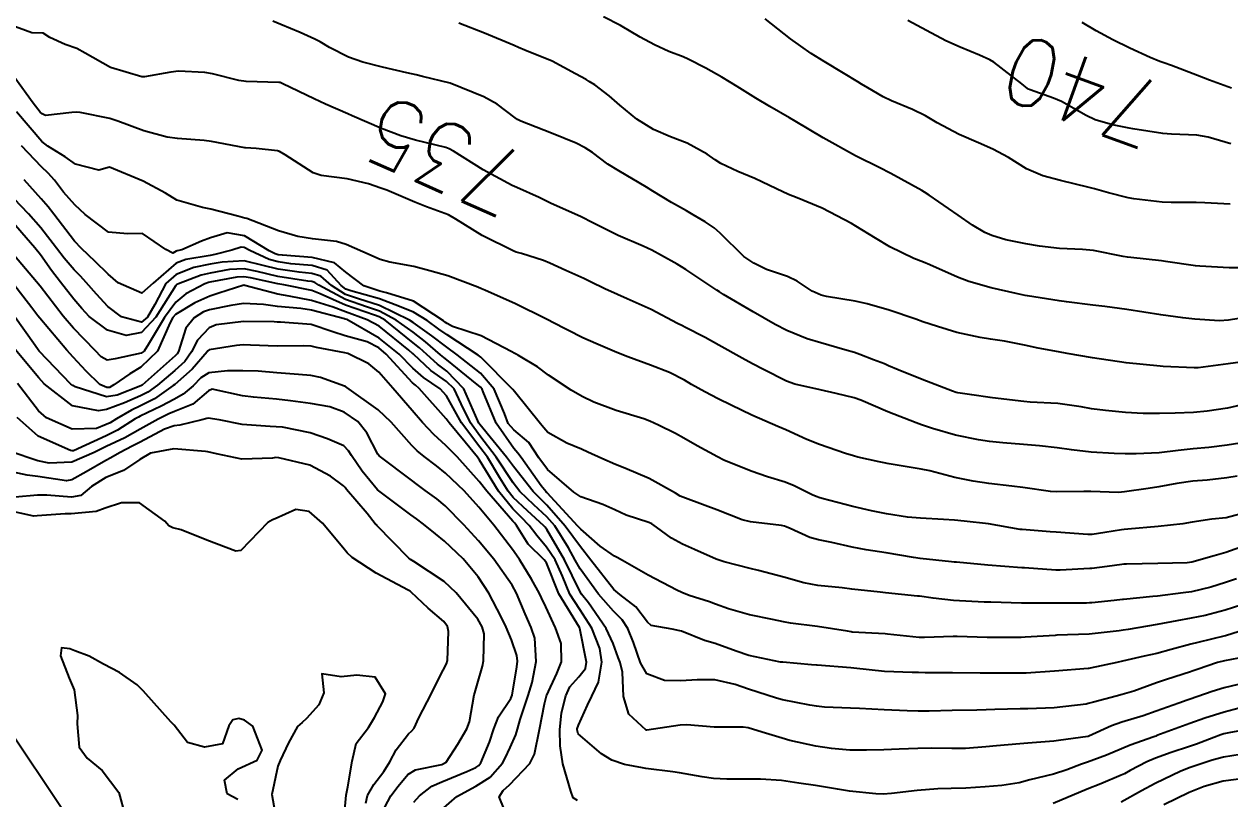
# Model space of a CAD drawing. Header units: metres. Extents: x 298520 to 308411, y 7433745 to 7450750.
# Drawn here: x 300044.3 to 300115.2, y 7449316.7 to 7449362.3 of the extents above; entities that cross this region are included whole.
import ezdxf
from ezdxf.enums import TextEntityAlignment as Align

# ---------------------------------------------------------------- set-up
doc = ezdxf.new("R2010")
doc.units = ezdxf.units.M
doc.header["$LTSCALE"] = 10
for name, color, linetype in [('Cotas', 45, 'Continuous'), ('Curvas de Nivel 1m', 11, 'Continuous'), ('Curvas de Nivel 5m', 15, 'Continuous'), ('Linha Férrea', 251, 'TRACKS')]:
    doc.layers.add(name, color=color, linetype=linetype)
doc.styles.add('Style-STANDARD', font='STANDARD.shx')
doc.linetypes.add('TRACKS', pattern='A,0.15,[130,ltypeshp.shx,S=0.25,R=0,X=0,Y=0],0.15', length=0.3)

msp = doc.modelspace()

# ---------------------------------------------------------------- linework, layer by layer
at = {"layer": 'Curvas de Nivel 1m', "flags": 128}
for points, elevation in [([(300116.892, 7449347.937), (300115.21, 7449347.941), (300113.474, 7449348.034), (300113.211, 7449348.061), (300111.462, 7449348.318), (300111.213, 7449348.35), (300109.414, 7449348.546), (300109.215, 7449348.567), (300108.955, 7449348.613), (300107.219, 7449348.953), (300106.572, 7449349.024), (300105.22, 7449349.084), (300104.033, 7449349.219), (300103.222, 7449349.346), (300102.061, 7449349.596), (300101.227, 7449349.842), (300100.81, 7449350.028), (300100.094, 7449350.457), (300099.241, 7449351.042), (300097.531, 7449352.215), (300097.261, 7449352.393), (300097.098, 7449352.492), (300095.273, 7449353.488), (300094.605, 7449353.849), (300093.283, 7449354.505), (300093.209, 7449354.541), (300091.298, 7449355.594), (300089.649, 7449356.577), (300089.315, 7449356.782), (300088.167, 7449357.443), (300087.326, 7449357.939), (300086.229, 7449358.621), (300085.338, 7449359.163), (300084.397, 7449359.697), (300083.349, 7449360.234), (300083.048, 7449360.361), (300082.208, 7449360.671), (300081.359, 7449361.063), (300080.528, 7449361.526), (300079.375, 7449362.201), (300078.363, 7449362.715)], 738), ([(300115.254, 7449351.689), (300113.776, 7449351.774), (300113.255, 7449351.789), (300111.782, 7449351.787), (300111.255, 7449351.812), (300109.593, 7449352.01), (300109.259, 7449352.068), (300108.097, 7449352.362), (300107.265, 7449352.596), (300106.961, 7449352.678), (300105.27, 7449353.084), (300104.228, 7449353.361), (300103.276, 7449353.777), (300102.201, 7449354.431), (300101.29, 7449354.929), (300100.447, 7449355.302), (300099.303, 7449355.784), (300098.003, 7449356.483), (300097.317, 7449356.886), (300096.56, 7449357.258), (300095.326, 7449357.782), (300094.826, 7449358.015), (300093.923, 7449358.531), (300093.553, 7449358.755), (300093.336, 7449358.887), (300092.487, 7449359.403), (300091.348, 7449360.086), (300090.584, 7449360.568), (300089.366, 7449361.43), (300087.881, 7449362.603)], 739), ([(300117.146, 7449342.57), (300115.143, 7449342.28), (300113.38, 7449342.056), (300113.139, 7449342.046), (300111.32, 7449342.138), (300111.14, 7449342.155), (300109.143, 7449342.35), (300107.146, 7449342.642), (300105.657, 7449342.901), (300105.149, 7449342.994), (300103.959, 7449343.216), (300103.153, 7449343.385), (300101.967, 7449343.619), (300101.156, 7449343.738), (300100.546, 7449343.838), (300099.16, 7449344.143), (300098.023, 7449344.481), (300097.167, 7449344.768), (300096.752, 7449344.911), (300095.177, 7449345.442), (300093.895, 7449345.816), (300093.184, 7449345.977), (300091.496, 7449346.249), (300091.189, 7449346.327), (300090.647, 7449346.568), (300089.766, 7449347.149), (300089.201, 7449347.437), (300087.971, 7449347.836), (300087.209, 7449348.208), (300086.619, 7449348.616), (300085.226, 7449349.976), (300084.884, 7449350.29), (300084.359, 7449350.643), (300083.653, 7449351.06), (300083.249, 7449351.292), (300082.369, 7449351.784), (300081.261, 7449352.45), (300080.892, 7449352.684), (300079.272, 7449353.654), (300078.616, 7449354.05), (300077.709, 7449354.724), (300077.287, 7449355.015), (300076.748, 7449355.279), (300075.3, 7449355.861), (300073.507, 7449356.571), (300073.311, 7449356.667), (300073.162, 7449356.772), (300072.109, 7449357.577), (300071.325, 7449358.009), (300069.333, 7449358.82), (300067.707, 7449359.215), (300067.337, 7449359.298), (300066.779, 7449359.418), (300065.346, 7449359.755), (300064.186, 7449360.047), (300063.355, 7449360.343), (300062.24, 7449360.907), (300061.691, 7449361.24), (300061.368, 7449361.411), (300060.499, 7449361.802), (300059.376, 7449362.268), (300058.901, 7449362.47)], 736), ([(300116.375, 7449345.062), (300115.172, 7449344.854), (300114.632, 7449344.824), (300113.172, 7449344.928), (300112.482, 7449344.998), (300111.176, 7449345.177), (300110.178, 7449345.335), (300109.18, 7449345.478), (300107.883, 7449345.662), (300107.184, 7449345.748), (300105.63, 7449345.941), (300105.187, 7449346.006), (300103.321, 7449346.288), (300103.191, 7449346.31), (300102.664, 7449346.425), (300101.196, 7449346.759), (300099.867, 7449347.127), (300099.202, 7449347.384), (300097.578, 7449348.118), (300097.211, 7449348.265), (300096.63, 7449348.496), (300095.22, 7449349.178), (300094.38, 7449349.678), (300093.231, 7449350.389), (300092.972, 7449350.543), (300091.246, 7449351.446), (300089.772, 7449352.058), (300089.258, 7449352.262), (300088.559, 7449352.591), (300087.678, 7449353.014), (300087.269, 7449353.198), (300086.273, 7449353.62), (300085.277, 7449354.087), (300084.947, 7449354.303), (300084.461, 7449354.642), (300083.292, 7449355.277), (300082.31, 7449355.658), (300081.304, 7449356.081), (300080.319, 7449356.69), (300079.321, 7449357.523), (300078.693, 7449358.076), (300077.858, 7449358.722), (300077.529, 7449358.921), (300077.336, 7449359.021), (300076.709, 7449359.367), (300075.347, 7449360.111), (300073.736, 7449360.766), (300073.355, 7449360.915), (300073.106, 7449361.025), (300071.367, 7449361.764), (300069.854, 7449362.337)], 737), ([(300115.335, 7449358.526), (300114.04, 7449358.99), (300113.342, 7449359.256), (300111.81, 7449359.854), (300111.35, 7449360.01), (300111.117, 7449360.09), (300110.546, 7449360.332), (300109.361, 7449360.876), (300108.358, 7449361.37), (300107.376, 7449361.9), (300106.543, 7449362.378)], 741), ([(300116.567, 7449337.738), (300115.085, 7449337.501), (300114.014, 7449337.361), (300113.083, 7449337.274), (300112.208, 7449337.182), (300111.08, 7449337.05), (300109.72, 7449336.981), (300109.079, 7449336.985), (300108.428, 7449337.008), (300107.08, 7449337.079), (300105.911, 7449337.217), (300105.082, 7449337.339), (300104.042, 7449337.452), (300103.084, 7449337.542), (300101.873, 7449337.644), (300101.086, 7449337.715), (300100.445, 7449337.808), (300099.089, 7449338.093), (300097.73, 7449338.484), (300097.096, 7449338.701), (300096.77, 7449338.821), (300095.107, 7449339.468), (300093.511, 7449340.14), (300093.119, 7449340.286), (300092.055, 7449340.551), (300091.125, 7449340.76), (300089.63, 7449341.085), (300089.13, 7449341.261), (300087.795, 7449341.945), (300087.14, 7449342.297), (300086.521, 7449342.616), (300085.15, 7449343.386), (300084.358, 7449343.845), (300083.161, 7449344.454), (300083.019, 7449344.519), (300082.731, 7449344.664), (300081.175, 7449345.482), (300079.755, 7449346.124), (300079.188, 7449346.366), (300078.443, 7449346.711), (300077.591, 7449347.118), (300077.199, 7449347.305), (300076.157, 7449347.787), (300075.208, 7449348.213), (300074.832, 7449348.379), (300073.528, 7449348.775), (300073.214, 7449348.863), (300073.083, 7449348.913), (300071.229, 7449349.844), (300069.679, 7449350.816), (300069.245, 7449351.053), (300067.951, 7449351.54), (300067.253, 7449351.811), (300065.618, 7449352.508), (300065.261, 7449352.64), (300064.521, 7449352.877), (300063.266, 7449353.177), (300061.739, 7449353.384), (300061.269, 7449353.542), (300059.626, 7449354.59), (300059.282, 7449354.799), (300059.174, 7449354.834), (300057.907, 7449354.961), (300057.283, 7449355.009), (300057.239, 7449355.015), (300055.289, 7449355.375), (300054.85, 7449355.434), (300053.291, 7449355.548), (300052.68, 7449355.631), (300051.297, 7449356.009), (300049.779, 7449356.582), (300049.308, 7449356.731), (300047.546, 7449357.078), (300047.313, 7449357.107), (300047.059, 7449357.084), (300045.504, 7449356.913), (300045.311, 7449357.003), (300045.199, 7449357.111), (300044.792, 7449357.642), (300043.715, 7449359.126)], 734), ([(300115.666, 7449335.669), (300115.062, 7449335.58), (300113.907, 7449335.445), (300113.059, 7449335.388), (300112.117, 7449335.249), (300111.054, 7449335.046), (300110.429, 7449334.953), (300109.049, 7449334.747), (300108.685, 7449334.717), (300107.049, 7449334.772), (300106.646, 7449334.779), (300105.048, 7449334.753), (300104.674, 7449334.778), (300103.052, 7449335.007), (300102.398, 7449335.081), (300101.055, 7449335.246), (300100.125, 7449335.386), (300099.06, 7449335.6), (300097.571, 7449335.98), (300097.067, 7449336.09), (300095.187, 7449336.393), (300095.071, 7449336.414), (300094.993, 7449336.432), (300094.601, 7449336.517), (300093.34, 7449336.8), (300093.076, 7449336.87), (300092.608, 7449337.014), (300091.083, 7449337.541), (300090.345, 7449337.831), (300089.091, 7449338.393), (300088.637, 7449338.595), (300087.103, 7449339.27), (300085.88, 7449339.854), (300085.117, 7449340.235), (300084.322, 7449340.642), (300083.546, 7449341.073), (300083.13, 7449341.332), (300082.252, 7449341.787), (300081.138, 7449342.215), (300079.794, 7449342.693), (300079.145, 7449342.948), (300077.909, 7449343.477), (300077.154, 7449343.827), (300075.338, 7449344.748), (300075.164, 7449344.843), (300074.975, 7449344.944), (300073.179, 7449345.82), (300071.371, 7449346.617), (300071.191, 7449346.695), (300070.958, 7449346.802), (300069.199, 7449347.461), (300068.139, 7449347.772), (300067.205, 7449348.013), (300065.793, 7449348.278), (300065.208, 7449348.428), (300064.193, 7449348.88), (300063.219, 7449349.318), (300062.637, 7449349.484), (300061.224, 7449349.65), (300060.373, 7449349.781), (300059.231, 7449350.116), (300057.37, 7449350.839), (300057.241, 7449350.873), (300056.843, 7449350.974), (300055.247, 7449351.392), (300054.753, 7449351.49), (300053.252, 7449351.928), (300052.579, 7449352.343), (300051.263, 7449353.04), (300049.271, 7449353.865), (300048.649, 7449353.686), (300047.273, 7449354.041), (300046.67, 7449354.483), (300045.657, 7449355.104), (300045.287, 7449355.385), (300043.802, 7449357.125)], 733), ([(300116.346, 7449333.571), (300115.032, 7449333.221), (300114.177, 7449333.143), (300113.03, 7449332.972), (300112.474, 7449332.86), (300111.027, 7449332.702), (300109.232, 7449332.554), (300109.025, 7449332.536), (300108.863, 7449332.513), (300107.891, 7449332.361), (300107.144, 7449332.246), (300107.022, 7449332.233), (300106.88, 7449332.231), (300105.023, 7449332.373), (300104.656, 7449332.404), (300103.024, 7449332.525), (300102.905, 7449332.54), (300101.027, 7449332.864), (300099.593, 7449333.026), (300099.029, 7449333.078), (300098.376, 7449333.13), (300097.03, 7449333.192), (300096.263, 7449333.265), (300095.032, 7449333.456), (300094.141, 7449333.631), (300093.036, 7449333.894), (300091.244, 7449334.355), (300091.041, 7449334.411), (300090.936, 7449334.455), (300090.688, 7449334.565), (300089.582, 7449335.113), (300089.054, 7449335.32), (300088.017, 7449335.641), (300087.063, 7449335.969), (300085.444, 7449336.626), (300085.075, 7449336.804), (300083.889, 7449337.456), (300083.086, 7449337.919), (300082.603, 7449338.18), (300081.595, 7449338.675), (300081.096, 7449338.907), (300080.736, 7449339.046), (300079.106, 7449339.547), (300077.794, 7449340.038), (300077.118, 7449340.374), (300076.466, 7449340.737), (300075.132, 7449341.626), (300074.478, 7449342.102), (300073.358, 7449342.777), (300073.218, 7449342.854), (300073.144, 7449342.887), (300072.92, 7449343.007), (300071.154, 7449343.932), (300069.484, 7449344.492), (300069.161, 7449344.659), (300069.067, 7449344.726), (300068.942, 7449344.823), (300067.18, 7449345.97), (300065.593, 7449346.46), (300065.188, 7449346.562), (300064.255, 7449346.879), (300063.201, 7449347.684), (300062.537, 7449348.231), (300061.209, 7449348.558), (300059.468, 7449348.68), (300059.211, 7449348.714), (300059.032, 7449348.763), (300058.679, 7449348.948), (300057.226, 7449349.829), (300056.211, 7449349.998), (300055.224, 7449349.713), (300054.699, 7449349.517), (300053.538, 7449349.007), (300053.274, 7449348.948), (300053.212, 7449348.923), (300053.012, 7449348.814), (300052.606, 7449349.019), (300051.227, 7449349.956), (300050.337, 7449349.939), (300049.228, 7449350.049), (300047.84, 7449351.074), (300047.249, 7449351.652), (300046.57, 7449352.405), (300046.036, 7449353.098), (300045.672, 7449353.509), (300045.271, 7449353.885), (300044.101, 7449355.122)], 732), ([(300116.445, 7449331.687), (300115.012, 7449331.174), (300114.317, 7449330.979), (300113.006, 7449330.617), (300112.738, 7449330.571), (300111.005, 7449330.525), (300109.153, 7449330.496), (300109.004, 7449330.487), (300108.881, 7449330.474), (300108.023, 7449330.36), (300107.126, 7449330.244), (300107.001, 7449330.23), (300105.259, 7449330.136), (300104.999, 7449330.139), (300103.153, 7449330.267), (300103.001, 7449330.277), (300101.003, 7449330.44), (300099.145, 7449330.608), (300099.004, 7449330.616), (300098.847, 7449330.629), (300097.006, 7449330.831), (300096.611, 7449330.89), (300095.009, 7449331.153), (300093.823, 7449331.34), (300093.012, 7449331.489), (300091.807, 7449331.76), (300091.017, 7449331.93), (300090.517, 7449332.067), (300089.364, 7449332.585), (300089.129, 7449332.694), (300089.024, 7449332.738), (300088.841, 7449332.775), (300087.027, 7449332.978), (300086.535, 7449333.108), (300085.034, 7449333.697), (300084.349, 7449333.953), (300083.041, 7449334.43), (300082.884, 7449334.505), (300082.595, 7449334.664), (300081.056, 7449335.533), (300079.618, 7449336.141), (300079.068, 7449336.365), (300078.268, 7449336.712), (300077.439, 7449337.087), (300077.078, 7449337.256), (300076.198, 7449337.623), (300075.088, 7449338.254), (300074.851, 7449338.514), (300074.655, 7449338.757), (300073.121, 7449340.66), (300073.019, 7449340.781), (300071.142, 7449342.688), (300070.994, 7449342.801), (300069.155, 7449343.99), (300068.665, 7449344.334), (300067.981, 7449344.838), (300067.17, 7449345.333), (300066.361, 7449345.672), (300065.181, 7449346.109), (300063.486, 7449346.589), (300063.19, 7449346.689), (300062.912, 7449346.894), (300062.102, 7449347.807), (300061.205, 7449348.084), (300059.955, 7449348.183), (300059.206, 7449348.288), (300058.69, 7449348.43), (300057.545, 7449348.965), (300057.215, 7449349.138), (300057.026, 7449349.162), (300056.476, 7449348.977), (300055.477, 7449348.721), (300055.21, 7449348.675), (300053.772, 7449348.44), (300053.205, 7449348.207), (300051.846, 7449347.03), (300051.187, 7449346.446), (300049.784, 7449347.054), (300049.198, 7449347.575), (300048.443, 7449348.31), (300047.624, 7449349.076), (300047.219, 7449349.505), (300046.006, 7449351.099), (300045.671, 7449351.528), (300045.252, 7449352.011), (300044.249, 7449353.12)], 731), ([(300116.441, 7449328.258), (300114.968, 7449327.789), (300113.783, 7449327.473), (300112.963, 7449327.304), (300112.116, 7449327.154), (300110.959, 7449326.933), (300109.247, 7449326.637), (300108.955, 7449326.602), (300108.73, 7449326.577), (300106.953, 7449326.37), (300105.047, 7449326.303), (300104.951, 7449326.295), (300103.182, 7449326.185), (300102.949, 7449326.174), (300101.217, 7449326.17), (300100.949, 7449326.173), (300099.188, 7449326.228), (300098.949, 7449326.227), (300097.265, 7449326.17), (300096.948, 7449326.18), (300095.095, 7449326.374), (300094.951, 7449326.385), (300092.997, 7449326.494), (300092.952, 7449326.499), (300092.731, 7449326.542), (300090.956, 7449326.824), (300089.384, 7449327.011), (300088.958, 7449327.09), (300088.315, 7449327.241), (300086.962, 7449327.517), (300085.729, 7449327.859), (300084.968, 7449328.139), (300084.603, 7449328.269), (300083.409, 7449328.653), (300082.975, 7449328.816), (300082.685, 7449328.955), (300080.99, 7449329.839), (300079.49, 7449330.703), (300079.176, 7449330.879), (300079.006, 7449330.973), (300078.168, 7449331.562), (300077.021, 7449332.558), (300076.859, 7449332.732), (300075.042, 7449334.689), (300075.01, 7449334.718), (300074.98, 7449334.751), (300074.698, 7449335.105), (300073.512, 7449336.773), (300073.32, 7449337.021), (300073.078, 7449337.294), (300072.04, 7449338.791), (300071.289, 7449340.63), (300071.217, 7449340.799), (300071.124, 7449340.906), (300070.604, 7449341.329), (300069.14, 7449342.516), (300068.97, 7449342.652), (300068.772, 7449342.826), (300067.894, 7449343.582), (300067.156, 7449344.149), (300066.165, 7449344.86), (300065.171, 7449345.393), (300064.409, 7449345.643), (300063.181, 7449346.069), (300061.61, 7449346.914), (300061.36, 7449347.083), (300061.195, 7449347.135), (300060.961, 7449347.157), (300059.198, 7449347.438), (300057.965, 7449347.723), (300057.202, 7449347.882), (300056.341, 7449347.839), (300055.199, 7449347.631), (300054.684, 7449347.51), (300053.345, 7449347.008), (300053.242, 7449346.96), (300053.191, 7449346.906), (300052.017, 7449345.027), (300051.159, 7449344.141), (300050.253, 7449343.953), (300049.161, 7449344.279), (300048.09, 7449345.076), (300047.648, 7449345.553), (300047.183, 7449346.105), (300046.388, 7449347.098), (300045.873, 7449347.774), (300045.209, 7449348.697), (300044.889, 7449349.113), (300043.241, 7449351.016)], 729), ([(300116.959, 7449326.903), (300114.995, 7449326.279), (300114.963, 7449326.27), (300113.36, 7449325.883), (300112.945, 7449325.775), (300111.788, 7449325.463), (300110.937, 7449325.239), (300110.198, 7449325.067), (300108.929, 7449324.776), (300108.579, 7449324.702), (300107.019, 7449324.369), (300106.939, 7449324.354), (300106.923, 7449324.348), (300106.899, 7449324.346), (300104.921, 7449324.191), (300103.253, 7449324.083), (300102.919, 7449324.073), (300101.282, 7449324.073), (300100.919, 7449324.071), (300100.548, 7449324.074), (300098.919, 7449324.091), (300097.303, 7449324.102), (300096.919, 7449324.107), (300096.531, 7449324.108), (300094.919, 7449324.174), (300093.099, 7449324.361), (300092.921, 7449324.379), (300090.946, 7449324.536), (300090.923, 7449324.536), (300090.903, 7449324.541), (300090.603, 7449324.565), (300088.925, 7449324.713), (300088.786, 7449324.731), (300086.93, 7449325.114), (300086.175, 7449325.377), (300084.945, 7449325.819), (300084.311, 7449326.004), (300082.952, 7449326.545), (300082.867, 7449326.576), (300082.401, 7449326.666), (300081.165, 7449326.888), (300080.957, 7449327.075), (300080.265, 7449327.989), (300079.329, 7449328.705), (300078.977, 7449329.009), (300077.614, 7449330.724), (300077.011, 7449331.507), (300076.101, 7449332.739), (300075.035, 7449333.974), (300074.638, 7449334.355), (300074.234, 7449334.762), (300073.065, 7449336.246), (300072.656, 7449336.784), (300071.092, 7449338.71), (300071.028, 7449338.801), (300070.971, 7449338.925), (300070.141, 7449340.81), (300069.133, 7449341.858), (300068.584, 7449342.275), (300067.962, 7449342.838), (300067.529, 7449343.227), (300067.15, 7449343.528), (300065.501, 7449344.867), (300065.166, 7449345.059), (300064.887, 7449345.153), (300063.176, 7449345.735), (300061.69, 7449346.407), (300061.188, 7449346.599), (300059.546, 7449346.936), (300059.194, 7449347.002), (300057.579, 7449347.346), (300057.197, 7449347.414), (300056.777, 7449347.394), (300055.194, 7449347.104), (300055.105, 7449347.08), (300054.885, 7449346.993), (300053.771, 7449346.418), (300053.177, 7449345.927), (300052.512, 7449345.02), (300051.568, 7449343.455), (300051.322, 7449343.037), (300051.142, 7449342.911), (300049.613, 7449342.581), (300049.137, 7449342.503), (300048.783, 7449342.709), (300048.441, 7449343.071), (300047.162, 7449344.39), (300046.549, 7449345.096), (300045.19, 7449346.863), (300044.99, 7449347.112), (300043.683, 7449348.65)], 728), ([(300116.154, 7449325.042), (300114.931, 7449324.794), (300114.518, 7449324.695), (300113.324, 7449324.296), (300113.029, 7449324.192), (300112.921, 7449324.157), (300111.521, 7449323.71), (300110.915, 7449323.496), (300109.591, 7449323.021), (300108.908, 7449322.812), (300108.541, 7449322.719), (300107.221, 7449322.367), (300106.973, 7449322.299), (300106.902, 7449322.283), (300106.784, 7449322.254), (300104.899, 7449322.027), (300103.346, 7449321.968), (300102.898, 7449321.968), (300101.404, 7449321.929), (300100.898, 7449321.911), (300100.339, 7449321.89), (300098.897, 7449321.879), (300097.534, 7449321.846), (300096.896, 7449321.837), (300096.247, 7449321.851), (300094.897, 7449321.922), (300093.436, 7449321.996), (300092.898, 7449322.014), (300091.374, 7449322.079), (300090.899, 7449322.126), (300090.523, 7449322.189), (300088.902, 7449322.501), (300088.55, 7449322.594), (300086.908, 7449323.132), (300086.126, 7449323.406), (300084.919, 7449323.681), (300083.886, 7449323.678), (300082.917, 7449323.617), (300081.949, 7449323.638), (300080.923, 7449324.045), (300080.549, 7449324.686), (300080.127, 7449325.875), (300079.805, 7449326.697), (300079.469, 7449327.213), (300078.963, 7449327.716), (300078.077, 7449328.719), (300076.995, 7449330.219), (300076.692, 7449330.733), (300076.299, 7449331.448), (300075.496, 7449332.745), (300075.028, 7449333.289), (300074.268, 7449333.995), (300073.448, 7449334.774), (300073.05, 7449335.28), (300072.055, 7449336.79), (300071.085, 7449338.041), (300070.526, 7449338.806), (300069.986, 7449339.935), (300069.571, 7449340.816), (300069.127, 7449341.245), (300068.2, 7449341.901), (300067.186, 7449342.849), (300067.166, 7449342.872), (300067.143, 7449342.886), (300066.904, 7449343.094), (300065.159, 7449344.509), (300064.445, 7449344.877), (300063.17, 7449345.344), (300062.458, 7449345.616), (300061.179, 7449346.02), (300059.853, 7449346.263), (300059.185, 7449346.383), (300057.253, 7449346.908), (300057.192, 7449346.911), (300055.719, 7449346.45), (300055.182, 7449346.273), (300054.296, 7449345.879), (300053.166, 7449345.187), (300053.011, 7449345.012), (300052.858, 7449344.713), (300052.109, 7449343.026), (300051.133, 7449342.089), (300050.469, 7449341.707), (300049.54, 7449341.056), (300049.276, 7449340.903), (300049.12, 7449340.888), (300048.721, 7449341.066), (300047.913, 7449341.861), (300047.139, 7449342.69), (300046.774, 7449343.094), (300045.171, 7449344.982), (300045.07, 7449345.111), (300044.704, 7449345.589), (300043.503, 7449347.127)], 727), ([(300116.15, 7449323.496), (300114.912, 7449323.214), (300114.193, 7449323.004), (300112.905, 7449322.548), (300112.726, 7449322.481), (300112.244, 7449322.307), (300110.898, 7449321.833), (300110.134, 7449321.57), (300108.891, 7449321.183), (300108.273, 7449320.973), (300106.949, 7449320.369), (300106.904, 7449320.348), (300106.883, 7449320.343), (300105.16, 7449320.115), (300104.878, 7449320.08), (300103.34, 7449319.951), (300102.875, 7449319.912), (300101.511, 7449319.796), (300100.872, 7449319.735), (300099.683, 7449319.646), (300098.871, 7449319.645), (300097.692, 7449319.661), (300096.87, 7449319.643), (300095.771, 7449319.604), (300094.869, 7449319.568), (300093.855, 7449319.544), (300092.868, 7449319.548), (300091.789, 7449319.631), (300090.871, 7449319.781), (300089.344, 7449320.115), (300088.878, 7449320.239), (300087.701, 7449320.602), (300086.885, 7449320.853), (300086.598, 7449320.901), (300084.886, 7449320.903), (300083.265, 7449321.033), (300082.887, 7449321.02), (300080.916, 7449320.712), (300080.883, 7449320.719), (300079.851, 7449321.654), (300079.543, 7449322.7), (300079.485, 7449324.141), (300079.347, 7449324.704), (300079.231, 7449325.001), (300078.944, 7449325.827), (300078.52, 7449326.714), (300077.476, 7449328.217), (300077.074, 7449328.729), (300076.975, 7449328.896), (300076.063, 7449330.739), (300075.021, 7449332.543), (300074.936, 7449332.666), (300074.851, 7449332.753), (300073.897, 7449333.633), (300073.039, 7449334.426), (300072.747, 7449334.783), (300072.267, 7449335.575), (300071.527, 7449336.795), (300071.079, 7449337.377), (300070.006, 7449338.811), (300069.117, 7449340.406), (300068.746, 7449340.826), (300067.768, 7449341.479), (300067.135, 7449342.042), (300066.34, 7449342.858), (300065.152, 7449343.8), (300063.253, 7449344.889), (300063.163, 7449344.928), (300063.109, 7449344.945), (300061.171, 7449345.456), (300060.544, 7449345.554), (300059.174, 7449345.661), (300058.348, 7449345.78), (300057.176, 7449345.836), (300056.428, 7449345.723), (300055.17, 7449345.475), (300054.819, 7449345.343), (300054.26, 7449344.999), (300053.774, 7449344.387), (300053.34, 7449343.008), (300053.267, 7449342.883), (300053.14, 7449342.768), (300051.206, 7449341.039), (300051.156, 7449341.005), (300051.122, 7449340.986), (300049.731, 7449340.437), (300049.112, 7449340.354), (300047.268, 7449340.94), (300047.122, 7449341.008), (300047.01, 7449341.091), (300045.142, 7449343.034), (300045.079, 7449343.111), (300044.9, 7449343.359), (300043.657, 7449345.125)], 726), ([(300076.831, 7449316.581), (300076.577, 7449316.733), (300076.436, 7449317.135), (300075.964, 7449318.739), (300075.809, 7449319.8), (300075.796, 7449320.741), (300075.902, 7449321.731), (300076.142, 7449322.738), (300076.385, 7449323.262), (300076.92, 7449323.86), (300077.313, 7449324.341), (300077.365, 7449324.726), (300076.978, 7449326.705), (300076.966, 7449326.73), (300076.953, 7449326.754), (300075.739, 7449328.742), (300075, 7449330.574), (300074.879, 7449330.752), (300073.923, 7449331.678), (300073.251, 7449332.777), (300073.151, 7449332.904), (300073.025, 7449333.028), (300071.506, 7449334.795), (300071.051, 7449335.352), (300069.754, 7449336.813), (300069.08, 7449337.489), (300068.385, 7449338.13), (300067.706, 7449338.841), (300067.103, 7449339.543), (300065.954, 7449340.862), (300065.132, 7449341.804), (300064.546, 7449342.288), (300063.317, 7449342.888), (300063.143, 7449342.934), (300061.476, 7449343.245), (300061.147, 7449343.321), (300060.716, 7449343.355), (300059.147, 7449343.323), (300057.578, 7449343.394), (300057.147, 7449343.399), (300056.76, 7449343.361), (300055.144, 7449343.112), (300055.076, 7449343.058), (300055.028, 7449342.991), (300054.156, 7449341.977), (300053.124, 7449341.079), (300053.033, 7449341.011), (300051.921, 7449340.218), (300051.104, 7449339.807), (300050.579, 7449339.567), (300049.7, 7449339.054), (300049.325, 7449338.823), (300049.089, 7449338.707), (300048.506, 7449338.487), (300047.087, 7449338.45), (300045.578, 7449339.105), (300045.099, 7449339.53), (300043.857, 7449341.123)], 724), ([(300072.819, 7449315.341), (300072.215, 7449316.786), (300072.463, 7449317.157), (300072.84, 7449317.491), (300074.024, 7449318.762), (300074.309, 7449319.311), (300074.591, 7449320.754), (300074.898, 7449322.277), (300074.986, 7449322.666), (300075.007, 7449322.749), (300075.608, 7449324.058), (300075.901, 7449324.74), (300075.867, 7449325.818), (300075.534, 7449326.744), (300074.965, 7449327.983), (300074.718, 7449328.501), (300074.592, 7449328.756), (300074.133, 7449329.616), (300073.422, 7449330.774), (300073.25, 7449331.021), (300073.009, 7449331.362), (300071.918, 7449332.791), (300071.033, 7449333.856), (300070.159, 7449334.809), (300069.058, 7449335.845), (300068.525, 7449336.286), (300067.802, 7449336.839), (300067.401, 7449337.17), (300067.079, 7449337.487), (300065.865, 7449338.862), (300065.104, 7449339.58), (300063.263, 7449340.898), (300063.176, 7449340.952), (300063.124, 7449340.981), (300061.702, 7449341.484), (300061.13, 7449341.602), (300060.406, 7449341.651), (300059.131, 7449341.755), (300058.028, 7449341.853), (300057.132, 7449341.879), (300056.228, 7449341.883), (300055.131, 7449341.767), (300054.659, 7449341.463), (300054.205, 7449340.999), (300053.623, 7449340.497), (300053.111, 7449340.209), (300052.33, 7449339.797), (300051.095, 7449339.206), (300050.984, 7449339.152), (300050.798, 7449339.043), (300049.748, 7449338.391), (300049.083, 7449338.054), (300047.154, 7449337.169), (300047.074, 7449337.156), (300046.981, 7449337.183), (300045.082, 7449338.024), (300043.835, 7449339.123)], 723), ([(300068.825, 7449316.033), (300069.73, 7449316.817), (300070.839, 7449317.417), (300071.686, 7449317.95), (300072.428, 7449318.784), (300072.577, 7449319.063), (300072.867, 7449319.699), (300073.206, 7449320.447), (300073.299, 7449320.774), (300073.458, 7449321.34), (300073.931, 7449322.765), (300074.157, 7449323.519), (300074.402, 7449324.758), (300074.32, 7449326.133), (300074.107, 7449326.763), (300073.757, 7449327.564), (300073.236, 7449328.776), (300072.98, 7449329.256), (300071.902, 7449330.791), (300071.014, 7449331.865), (300070.139, 7449332.809), (300069.034, 7449333.923), (300068.548, 7449334.337), (300067.869, 7449334.838), (300067.4, 7449335.188), (300067.059, 7449335.443), (300065.149, 7449336.869), (300065.074, 7449336.964), (300064.423, 7449338.216), (300063.894, 7449338.888), (300063.101, 7449339.451), (300062.259, 7449339.755), (300061.108, 7449339.951), (300059.934, 7449340.108), (300059.112, 7449340.201), (300057.753, 7449340.321), (300057.114, 7449340.401), (300055.316, 7449340.792), (300055.119, 7449340.702), (300054.183, 7449339.923), (300053.1, 7449339.48), (300052.769, 7449339.344), (300052.145, 7449339.024), (300051.087, 7449338.442), (300050.191, 7449337.94), (300049.076, 7449337.417), (300048.377, 7449337.07), (300047.067, 7449336.508), (300045.735, 7449336.434), (300045.068, 7449336.571), (300043.44, 7449337.126)], 722), ([(300067.194, 7449316.482), (300067.529, 7449316.843), (300068.251, 7449317.423), (300068.841, 7449317.68), (300070.319, 7449318.28), (300070.85, 7449318.524), (300071.019, 7449318.63), (300071.146, 7449318.797), (300071.656, 7449320.007), (300071.914, 7449320.79), (300072.175, 7449321.502), (300072.901, 7449322.574), (300072.981, 7449322.779), (300073.261, 7449324.442), (300073.307, 7449324.774), (300073.272, 7449325.111), (300072.946, 7449326.047), (300072.638, 7449326.783), (300072.349, 7449327.396), (300071.615, 7449328.794), (300070.987, 7449329.751), (300070.099, 7449330.809), (300069.013, 7449331.844), (300068.465, 7449332.276), (300067.766, 7449332.839), (300067.351, 7449333.17), (300067.031, 7449333.4), (300065.053, 7449334.87), (300064.152, 7449335.972), (300063.524, 7449336.893), (300063.353, 7449337.173), (300063.078, 7449337.456), (300062.112, 7449337.88), (300061.086, 7449338.218), (300059.468, 7449338.558), (300059.089, 7449338.587), (300058.733, 7449338.589), (300057.09, 7449338.713), (300055.745, 7449338.983), (300055.094, 7449339.093), (300055.006, 7449339.079), (300054.715, 7449338.994), (300053.423, 7449338.673), (300053.089, 7449338.631), (300052.518, 7449338.449), (300051.079, 7449337.677), (300050.663, 7449337.459), (300049.874, 7449337.052), (300049.365, 7449336.762), (300049.068, 7449336.603), (300047.907, 7449335.923), (300047.057, 7449335.458), (300046.746, 7449335.403), (300045.058, 7449335.66), (300044.435, 7449335.74), (300043.062, 7449336.034)], 721), ([(300064.371, 7449316.419), (300064.48, 7449316.875), (300064.839, 7449317.514), (300065.423, 7449318.288), (300065.779, 7449318.861), (300066.151, 7449319.569), (300066.878, 7449320.503), (300067.069, 7449320.659), (300067.216, 7449320.845), (300067.5, 7449321.452), (300068.215, 7449322.83), (300068.438, 7449323.299), (300068.924, 7449324.251), (300069.129, 7449324.619), (300069.181, 7449324.818), (300069.241, 7449326.526), (300069.179, 7449326.818), (300068.956, 7449327.117), (300068.039, 7449327.91), (300067.046, 7449328.849), (300066.974, 7449328.903), (300066.859, 7449328.967), (300064.989, 7449329.968), (300063.568, 7449330.892), (300063.272, 7449331.162), (300063.009, 7449331.476), (300061.818, 7449332.912), (300061.033, 7449333.588), (300060.252, 7449333.71), (300059.026, 7449333.17), (300058.87, 7449333.098), (300058.597, 7449332.946), (300057.006, 7449331.289), (300056.713, 7449331.266), (300055.012, 7449331.905), (300053.504, 7449332.52), (300053.019, 7449332.64), (300052.764, 7449332.758), (300052.54, 7449333.017), (300051.039, 7449334.095), (300049.988, 7449334.101), (300049.034, 7449333.781), (300048.503, 7449333.596), (300047.028, 7449333.452), (300046.666, 7449333.456), (300045.026, 7449333.34), (300044.817, 7449333.321), (300043.032, 7449333.717)], 719), ([(300056.83, 7449316.645), (300056.203, 7449316.976), (300056.046, 7449317.773), (300056.848, 7449318.449), (300057.965, 7449318.953), (300058.277, 7449319.534), (300057.714, 7449320.958), (300057.231, 7449321.309), (300056.887, 7449321.397), (300056.537, 7449321.322), (300056.308, 7449320.976), (300055.941, 7449319.905), (300054.864, 7449319.715), (300053.864, 7449319.996), (300053.09, 7449321.017), (300052.983, 7449321.118), (300052.885, 7449321.201), (300051.259, 7449323.036), (300050.908, 7449323.385), (300049.863, 7449324.106), (300048.926, 7449324.609), (300048.082, 7449325.073), (300047.246, 7449325.395), (300046.937, 7449325.505), (300046.459, 7449325.574), (300046.39, 7449325.095), (300046.913, 7449323.773), (300047.21, 7449323.085), (300047.396, 7449321.59), (300047.385, 7449321.082), (300047.501, 7449319.712), (300047.973, 7449319.073), (300048.852, 7449318.352), (300049.839, 7449317.05), (300050.198, 7449315.667)], 718), ([(300063.061, 7449315.142), (300063.221, 7449316.894), (300063.32, 7449317.375), (300063.558, 7449318.889), (300063.813, 7449319.942), (300064.524, 7449320.875), (300064.889, 7449321.458), (300065.375, 7449322.388), (300065.538, 7449322.864), (300064.917, 7449323.837), (300063.84, 7449323.965), (300062.917, 7449323.864), (300061.791, 7449324.04), (300061.894, 7449322.91), (300061.607, 7449322.202), (300060.888, 7449321.413), (300060.632, 7449321.176), (300060.352, 7449320.925), (300059.817, 7449319.982), (300059.327, 7449318.935), (300059.196, 7449318.59), (300058.833, 7449316.94), (300059.191, 7449314.936)], 718), ([(300116.889, 7449320.872), (300115.178, 7449320.568), (300114.885, 7449320.497), (300114.72, 7449320.446), (300114.305, 7449320.286), (300113.273, 7449319.9), (300112.875, 7449319.759), (300111.791, 7449319.394), (300110.864, 7449319.065), (300110.347, 7449318.848), (300109.369, 7449318.345), (300109.042, 7449318.157), (300108.85, 7449318.064), (300107.64, 7449317.567), (300106.842, 7449317.246), (300104.833, 7449316.4)], 724), ([(300115.853, 7449319.28), (300114.866, 7449319.135), (300114.193, 7449318.957), (300112.856, 7449318.501), (300112.707, 7449318.45), (300112.357, 7449318.307), (300110.845, 7449317.582), (300110.032, 7449317.147), (300108.834, 7449316.483)], 723), ([(300116.529, 7449317.934), (300114.847, 7449317.721), (300113.725, 7449317.411), (300112.84, 7449317.056), (300111.356, 7449316.322)], 722)]:
    msp.add_lwpolyline(points, dxfattribs=dict(at, elevation=elevation))
at = {"layer": 'Curvas de Nivel 5m', "flags": 128}
for points, elevation in [([(300116.974, 7449340.114), (300115.107, 7449339.675), (300113.904, 7449339.493), (300113.104, 7449339.425), (300112.03, 7449339.384), (300111.103, 7449339.361), (300110.131, 7449339.362), (300109.104, 7449339.429), (300107.922, 7449339.545), (300107.106, 7449339.646), (300106.482, 7449339.755), (300105.108, 7449339.948), (300103.486, 7449340.039), (300103.109, 7449340.068), (300101.267, 7449340.293), (300101.121, 7449340.309), (300100.059, 7449340.456), (300099.236, 7449340.58), (300099.124, 7449340.607), (300098.92, 7449340.677), (300097.132, 7449341.362), (300095.713, 7449341.929), (300095.14, 7449342.18), (300094.908, 7449342.28), (300094.265, 7449342.523), (300093.457, 7449342.846), (300093.147, 7449342.952), (300092.58, 7449343.114), (300091.153, 7449343.523), (300090.349, 7449343.766), (300089.159, 7449344.245), (300088.473, 7449344.597), (300087.174, 7449345.346), (300085.439, 7449346.377), (300085.192, 7449346.537), (300085.041, 7449346.632), (300083.923, 7449347.372), (300083.205, 7449347.85), (300082.696, 7449348.154), (300081.78, 7449348.674), (300081.217, 7449348.975), (300080.694, 7449349.212), (300079.23, 7449349.838), (300077.463, 7449350.727), (300077.319, 7449350.805), (300077.244, 7449350.841), (300077.041, 7449350.936), (300075.253, 7449351.741), (300074.57, 7449352.075), (300073.262, 7449352.662), (300072.994, 7449352.783), (300071.272, 7449353.702), (300069.526, 7449354.818), (300069.285, 7449354.951), (300069.091, 7449355.018), (300067.292, 7449355.462), (300066.435, 7449355.719), (300065.302, 7449356.153), (300063.577, 7449356.887), (300063.314, 7449357.002), (300061.994, 7449357.584), (300061.323, 7449357.894), (300059.494, 7449358.775), (300059.332, 7449358.844), (300059.244, 7449358.853), (300057.332, 7449358.905), (300056.891, 7449358.974), (300055.338, 7449359.358), (300054.898, 7449359.436), (300053.34, 7449359.511), (300052.888, 7449359.469), (300051.335, 7449359.186), (300051.186, 7449359.19), (300049.343, 7449359.743), (300047.853, 7449360.577), (300047.36, 7449360.853), (300046.676, 7449361.09), (300045.765, 7449361.502), (300045.369, 7449361.754), (300044.708, 7449361.778), (300043.374, 7449362.275)], 735), ([(300115.297, 7449355.244), (300113.962, 7449355.635), (300113.305, 7449355.748), (300111.81, 7449355.81), (300111.306, 7449355.859), (300109.53, 7449356.126), (300109.31, 7449356.159), (300108.326, 7449356.36), (300107.316, 7449356.657), (300106.783, 7449356.911), (300105.326, 7449357.726), (300104.861, 7449357.929), (300103.489, 7449358.418), (300103.382, 7449358.468), (300103.334, 7449358.503), (300102.993, 7449358.766), (300101.349, 7449360.045), (300101.103, 7449360.196), (300100.512, 7449360.453), (300099.36, 7449360.926), (300098.53, 7449361.314), (300097.374, 7449361.909), (300096.281, 7449362.501)], 740), ([(300115.639, 7449329.624), (300114.99, 7449329.409), (300114.128, 7449329.146), (300112.981, 7449328.868), (300112.491, 7449328.795), (300110.977, 7449328.618), (300110.712, 7449328.589), (300108.974, 7449328.414), (300108.919, 7449328.405), (300108.439, 7449328.355), (300107.121, 7449328.219), (300106.971, 7449328.208), (300106.799, 7449328.2), (300104.971, 7449328.202), (300103.2, 7449328.188), (300102.971, 7449328.188), (300101.161, 7449328.248), (300100.971, 7449328.254), (300100.786, 7449328.257), (300098.972, 7449328.348), (300097.765, 7449328.482), (300096.975, 7449328.6), (300096.848, 7449328.618), (300094.977, 7449328.813), (300094.651, 7449328.842), (300092.98, 7449329.029), (300092.426, 7449329.101), (300090.983, 7449329.244), (300090.159, 7449329.399), (300088.99, 7449329.737), (300087.486, 7449330.114), (300086.997, 7449330.234), (300085.464, 7449330.625), (300085.004, 7449330.788), (300083.725, 7449331.364), (300083.013, 7449331.668), (300082.365, 7449332.015), (300081.486, 7449332.675), (300081.213, 7449332.866), (300081.026, 7449332.95), (300079.703, 7449333.373), (300079.033, 7449333.688), (300078.329, 7449334.003), (300077.04, 7449334.465), (300076.614, 7449334.734), (300075.063, 7449336.071), (300074.561, 7449336.758), (300073.972, 7449337.657), (300073.089, 7449338.397), (300072.754, 7449338.783), (300072.529, 7449339.358), (300071.934, 7449340.792), (300071.132, 7449341.741), (300069.755, 7449342.814), (300069.147, 7449343.271), (300068.266, 7449343.945), (300067.162, 7449344.722), (300066.946, 7449344.852), (300065.176, 7449345.728), (300063.939, 7449346.125), (300063.185, 7449346.379), (300062.355, 7449346.903), (300061.732, 7449347.446), (300061.2, 7449347.61), (300060.452, 7449347.676), (300059.202, 7449347.864), (300058.336, 7449348.085), (300057.207, 7449348.35), (300055.909, 7449348.28), (300055.205, 7449348.156), (300054.241, 7449347.961), (300053.198, 7449347.539), (300052.604, 7449347.019), (300051.94, 7449345.788), (300051.527, 7449345.035), (300051.168, 7449344.745), (300049.984, 7449345.052), (300049.179, 7449345.666), (300048.508, 7449346.392), (300047.915, 7449347.079), (300047.569, 7449347.456), (300047.2, 7449347.829), (300046.619, 7449348.501), (300046.169, 7449349.096), (300045.231, 7449350.296), (300044.507, 7449351.117), (300043.256, 7449352.445)], 730), ([(300116.666, 7449322.254), (300114.898, 7449321.773), (300113.76, 7449321.426), (300112.891, 7449321.117), (300110.95, 7449320.395), (300110.883, 7449320.374), (300110.765, 7449320.331), (300109.378, 7449319.843), (300108.872, 7449319.627), (300107.979, 7449319.246), (300106.86, 7449318.842), (300106.509, 7449318.724), (300105.644, 7449318.388), (300104.85, 7449318.127), (300103.475, 7449317.785), (300102.845, 7449317.623), (300101.82, 7449317.453), (300100.842, 7449317.376), (300099.693, 7449317.309), (300098.841, 7449317.292), (300098.049, 7449317.27), (300096.84, 7449317.17), (300095.32, 7449316.995), (300094.837, 7449316.953), (300094.4, 7449316.962), (300092.839, 7449317.12), (300092.151, 7449317.235), (300090.842, 7449317.461), (300089.872, 7449317.603), (300088.844, 7449317.748), (300087.605, 7449317.843), (300086.845, 7449317.837), (300085.631, 7449317.836), (300084.845, 7449317.882), (300084.171, 7449317.965), (300082.848, 7449318.199), (300082.444, 7449318.259), (300080.851, 7449318.471), (300080.67, 7449318.502), (300079.6, 7449318.699), (300078.857, 7449318.96), (300078.257, 7449319.321), (300076.88, 7449320.508), (300076.818, 7449320.731), (300076.818, 7449320.796), (300076.886, 7449321.014), (300077.428, 7449322.195), (300077.678, 7449322.722), (300078.079, 7449323.554), (300078.26, 7449324.717), (300078.14, 7449325.519), (300077.671, 7449326.723), (300076.964, 7449327.823), (300076.392, 7449328.736), (300075.949, 7449329.78), (300075.517, 7449330.745), (300075.01, 7449331.501), (300074.432, 7449332.174), (300073.985, 7449332.766), (300073.523, 7449333.268), (300073.033, 7449333.744), (300072.186, 7449334.789), (300071.07, 7449336.612), (300070.95, 7449336.801), (300070.219, 7449337.671), (300069.276, 7449338.818), (300069.096, 7449339.047), (300067.516, 7449340.844), (300067.3, 7449341.023), (300067.126, 7449341.177), (300065.573, 7449342.866), (300065.146, 7449343.222), (300064.449, 7449343.578), (300063.153, 7449343.939), (300062.424, 7449344.169), (300061.16, 7449344.608), (300059.35, 7449344.749), (300059.161, 7449344.74), (300058.971, 7449344.753), (300057.161, 7449344.782), (300055.56, 7449344.585), (300055.157, 7449344.411), (300054.466, 7449343.681), (300054.114, 7449343), (300053.711, 7449342.43), (300053.132, 7449341.903), (300052.105, 7449341.025), (300051.539, 7449340.611), (300051.113, 7449340.4), (300050.166, 7449339.99), (300049.101, 7449339.599), (300048.642, 7449339.525), (300047.104, 7449339.824), (300045.442, 7449341.107), (300045.126, 7449341.463), (300043.735, 7449343.124)], 725), ([(300065.499, 7449316.191), (300065.849, 7449316.86), (300066.282, 7449317.412), (300066.845, 7449318.107), (300067.306, 7449318.388), (300068.852, 7449318.7), (300069.11, 7449318.826), (300069.79, 7449319.89), (300070.328, 7449320.806), (300070.479, 7449321.212), (300070.759, 7449322.801), (300070.79, 7449322.916), (300070.911, 7449323.321), (300071.234, 7449324.491), (300071.295, 7449324.796), (300071.347, 7449326.398), (300071.23, 7449326.797), (300070.957, 7449327.255), (300069.685, 7449328.813), (300068.983, 7449329.478), (300067.19, 7449330.657), (300067.002, 7449330.766), (300066.895, 7449330.851), (300065.022, 7449332.764), (300064.971, 7449332.819), (300064.931, 7449332.871), (300064.444, 7449333.467), (300063.234, 7449334.897), (300063.153, 7449334.998), (300063.055, 7449335.105), (300062.289, 7449335.679), (300061.067, 7449336.33), (300059.247, 7449336.762), (300059.071, 7449336.768), (300058.87, 7449336.742), (300057.07, 7449336.683), (300055.59, 7449336.985), (300055.074, 7449337.108), (300054.937, 7449337.128), (300053.076, 7449337.279), (300051.704, 7449337.031), (300051.069, 7449336.659), (300050.095, 7449336.017), (300049.058, 7449335.592), (300048.213, 7449335.073), (300047.593, 7449334.534), (300047.043, 7449334.434), (300045.594, 7449334.555), (300045.045, 7449334.554), (300043.731, 7449334.435)], 720)]:
    msp.add_lwpolyline(points, dxfattribs=dict(at, elevation=elevation))
at = {"layer": 'Linha Férrea', "flags": 128}
msp.add_lwpolyline([(298905.363, 7450145.031), (298910.207, 7450124.873), (298915.002, 7450108.012), (298921.739, 7450085.266), (298926.98, 7450064.83), (298931.003, 7450051.742), (298934.224, 7450039.953), (298937.65, 7450027.983), (298940.458, 7450017.786), (298943.206, 7450008.624), (298945.866, 7449998.811), (298948.85, 7449988.084), (298952.218, 7449977.183), (298954.849, 7449967.637), (298957.892, 7449956.733), (298961.763, 7449943.848), (298964.896, 7449932.558), (298968.973, 7449920.293), (298972.372, 7449908.382), (298975.8, 7449896.208), (298979.287, 7449884.682), (298982.035, 7449875.079), (298985.463, 7449863.464), (298988.891, 7449853.475), (298994.252, 7449836.792), (298999.642, 7449820.007), (299004.122, 7449806.223), (299009.577, 7449791.55), (299017.072, 7449771.922), (299023.852, 7449755.78), (299031.351, 7449735.099), (299042.615, 7449714.768), (299049.157, 7449702.257), (299057.947, 7449687.795), (299067.128, 7449674.025), (299074.388, 7449663.764), (299083.266, 7449652.271), (299093.226, 7449640.21), (299104.865, 7449628.3), (299116.059, 7449616.929), (299127.188, 7449606.965), (299134.846, 7449600.398), (299146.061, 7449590.999), (299159.8, 7449581.134), (299172.881, 7449572.672), (299188.754, 7449563.553), (299203.487, 7449555.781), (299219.692, 7449548.782), (299229.285, 7449544.979), (299249.695, 7449538.196), (299264.418, 7449534.22), (299286.841, 7449530.183), (299305.276, 7449527.832), (299319.472, 7449527.113), (299340.209, 7449526.73), (299362.575, 7449527.496), (299380.335, 7449528.889), (299402.027, 7449531.43), (299418.393, 7449534.55), (299439.271, 7449538.773), (299455.546, 7449542.61), (299468.219, 7449546.447), (299486.071, 7449551.679), (299502.678, 7449556.429), (299521.873, 7449562.476), (299544.903, 7449569.511), (299558.765, 7449572.874), (299572.65, 7449576.475), (299589.389, 7449580.647), (299603.615, 7449583.903), (299623.713, 7449587.445), (299640.449, 7449589.67), (299657.813, 7449590.983), (299675.925, 7449591.554), (299694.255, 7449591.042), (299708.541, 7449590.126), (299722.182, 7449588.244), (299738.919, 7449585.56), (299759.653, 7449580.821), (299775.25, 7449576.474), (299786.436, 7449572.94), (299797.015, 7449569.282), (299807.003, 7449565.52), (299816.424, 7449561.561), (299823.596, 7449557.979), (299834.148, 7449553.022), (299842.943, 7449548.641), (299850.946, 7449544.045), (299857.58, 7449540.07), (299867.592, 7449534.039), (299879.685, 7449526.144), (299888.765, 7449519.647), (299901.686, 7449509.708), (299911.305, 7449500.703), (299920.635, 7449492.515), (299928.708, 7449484.626), (299935.814, 7449476.733), (299943.925, 7449467.258), (299951.104, 7449459.003), (299957.671, 7449450.784), (299963.484, 7449442.67), (299970.77, 7449432.303), (299976.475, 7449423.904), (299982.432, 7449414.862), (299988.891, 7449404.85), (299995.852, 7449394.443), (300002.312, 7449383.928), (300010.887, 7449370.223), (300018.781, 7449358.239), (300026.569, 7449345.892), (300033.388, 7449335.88), (300041.176, 7449324.037), (300049.358, 7449311.838), (300057.288, 7449299.745), (300065.47, 7449287.364), (300073.508, 7449275.701), (300081.011, 7449264.541), (300090.196, 7449251.298), (300091.164, 7449249.95), (300100.525, 7449236.167), (300109.403, 7449223.951), (300117.162, 7449213.187), (300127.336, 7449198.457), (300139.6, 7449181.446), (300149.952, 7449166.72), (300159.813, 7449153.466), (300168.75, 7449141.382), (300179.779, 7449126.346), (300190.932, 7449112.414), (300203.876, 7449095.222), (300217.308, 7449078.587), (300230.374, 7449062.005), (300242.887, 7449046.162), (300256.877, 7449029.774), (300272.777, 7449010.921), (300288.309, 7448992.868), (300306.303, 7448971.97), (300322.512, 7448953.54), (300337.055, 7448937.024), (300349.196, 7448923.521), (300363.433, 7448907.803), (300372.178, 7448898.27), (300387.649, 7448881.624), (300402.322, 7448866.086), (300417.298, 7448851.105), (300428.763, 7448838.962), (300440.716, 7448827.379), (300454.398, 7448813.148), (300467.461, 7448800.639), (300481.638, 7448785.533), (300502.227, 7448765.254), (300514.06, 7448753.852), (300517.826, 7448749.95), (300528.275, 7448738.976), (300540.783, 7448726.333), (300551.364, 7448715.261), (300568.358, 7448698.083), (300580.431, 7448686.447), (300591.073, 7448675.242), (300605.822, 7448659.996), (300619.827, 7448645.871), (300631.531, 7448633.85), (300641.93, 7448623.388), (300651.196, 7448614.132), (300663.21, 7448601.736), (300675.654, 7448588.967), (300686.366, 7448579.136), (300697.132, 7448567.001), (300714.307, 7448549.82), (300728.065, 7448535.254), (300742.189, 7448519.954), (300754.02, 7448506), (300763.608, 7448493.67), (300772.134, 7448482.969), (300781.594, 7448469.905), (300789.873, 7448457.453), (300798.087, 7448444.138), (300806.367, 7448430.378), (300809.353, 7448423.731), (300815.826, 7448410.715), (300822.176, 7448396.83), (300827.777, 7448382.459), (300832.26, 7448369.325), (300838.297, 7448352.647), (300842.655, 7448335.903), (300846.951, 7448318.72), (300850.061, 7448305.153), (300853.485, 7448286.05), (300855.912, 7448269.922), (300857.341, 7448249.95), (300858.33, 7448231.606), (300857.942, 7448206.205), (300856.925, 7448178.368), (300854.333, 7448156.855), (300851.333, 7448129.708), (300849.095, 7448108.502), (300845.739, 7448085.317), (300843.044, 7448064.17), (300840.396, 7448043.097), (300838.567, 7448030.951), (300837.041, 7448016.016), (300835.11, 7447994.958), (300832.975, 7447975.28), (300830.738, 7447953.623), (300829.108, 7447937.188), (300828.366, 7447933.435), (300827.045, 7447924.743), (300825.629, 7447910.191), (300824.268, 7447895.589), (300822.966, 7447881.617), (300821.953, 7447863.074), (300821.73, 7447846.352), (300821.738, 7447838.346), (300822.298, 7447822.796), (300823.264, 7447806.625), (300824.128, 7447792.391), (300826.211, 7447777.691), (300829.715, 7447760.435), (300831.501, 7447751.07), (300833.495, 7447738.255), (300836.415, 7447720.056), (300862.711, 7447579.549), (300879.787, 7447489.912), (300882.904, 7447473.371), (300886.736, 7447453.399), (300891.84, 7447425.61), (300894.824, 7447408.419), (300897.501, 7447392.308), (300900.259, 7447374.699), (300902.627, 7447356.768), (300903.989, 7447344.999), (300904.86, 7447335.88), (300905.847, 7447322.28), (300906.291, 7447313.022), (300906.573, 7447308.418), (300906.759, 7447298.893), (300906.88, 7447292.725, -0.006984), (300906.844, 7447284.829), (300906.695, 7447276.838), (300906.36, 7447267.883), (300905.744, 7447256.667), (300905.23, 7447249.95), (300904.292, 7447239.525), (300903.012, 7447227.25), (300901.034, 7447212.309), (300899.543, 7447202.921, -0.011988), (300897.909, 7447194.02), (300894.997, 7447180.769), (300891.356, 7447165.387), (300887.457, 7447151.115), (300883.301, 7447137.652), (300876.75, 7447119.219), (300874.099, 7447111.988), (300871.749, 7447106.138, -0.018309), (300868.914, 7447099.764, 0.011681), (300865.826, 7447093.061), (300860.469, 7447081.825), (300851.72, 7447064.422), (300846.208, 7447053.937), (300843.033, 7447048.479), (300836.89, 7447038.137), (300827.206, 7447022.921), (300821.11, 7447014.014), (300814.857, 7447005.089), (300809.628, 7446998.099), (300801.236, 7446986.884), (300791.122, 7446974.407), (300781.425, 7446962.969), (300774.943, 7446955.767), (300762.88, 7446942.762), (300751.299, 7446930.933), (300734.873, 7446914.565), (300727.949, 7446907.628), (300717.868, 7446897.443), (300705.6, 7446885.783), (300698.716, 7446879.048), (300668.127, 7446848.06), (300640.994, 7446821.407), (300627.442, 7446808.23), (300610.345, 7446790.697), (300597.443, 7446778.155), (300592.334, 7446772.486), (300571.229, 7446748.595), (300567.705, 7446744.65), (300564.743, 7446740.8), (300562.62, 7446737.769), (300551.356, 7446722.391), (300544.903, 7446712.981), (300541.869, 7446707.917), (300539.497, 7446704.103, 0.003437), (300530.37, 7446689.205, 0.010632), (300522.744, 7446675.931, 0.016565), (300518.05, 7446666.625, -0.011698), (300511.771, 7446653.868, 0.029635), (300510.132, 7446650.211), (300505.481, 7446638.898), (300500.314, 7446625.471), (300492.316, 7446601.197), (300488.229, 7446587.047), (300485.297, 7446575.185), (300482.347, 7446562.473), (300481.087, 7446556.089, 0.004599), (300479.148, 7446545.763), (300476.443, 7446530.265), (300474.645, 7446518.085), (300472.755, 7446502.987), (300471.297, 7446490.618), (300469.17, 7446472.092), (300467.901, 7446459.793), (300466.767, 7446449.806), (300465.445, 7446435.701), (300463.191, 7446412.592), (300462.659, 7446405.266), (300461.606, 7446397.228), (300459.608, 7446375.419), (300458.167, 7446361.3), (300456.938, 7446349.283), (300454.601, 7446324.341), (300452.383, 7446301.27), (300450.408, 7446280.731), (300448.612, 7446261.944), (300447.444, 7446249.79), (300445.943, 7446235.321), (300443.682, 7446213.965), (300443.009, 7446207.561), (300441.275, 7446189.511), (300439.198, 7446168.049), (300436.473, 7446140.607), (300434.029, 7446115.856), (300431.015, 7446085.098), (300427.797, 7446052.837), (300425.199, 7446025.415), (300423.636, 7446009.727), (300422.457, 7445994.573), (300421.615, 7445989.53), (300419.286, 7445963.664), (300415.807, 7445928.192), (300414.69, 7445917.527), (300413.782, 7445904.921), (300412.247, 7445888.391), (300411.949, 7445886.157), (300411.266, 7445881.618), (300410.692, 7445876.189), (300409.038, 7445857.286), (300407.606, 7445838.578), (300405.212, 7445812.517), (300404.532, 7445804.524), (300403.437, 7445794.141)], format="xyb", dxfattribs=at)

# ---------------------------------------------------------------- texts
at = {"layer": 'Cotas', "style": 'Style-STANDARD'}
for s, rotation, p in [('740', 159.96517, (300106.527, 7449358.334, 740)), ('735', 156.16358, (300068.974, 7449354.507, 735))]:
    msp.add_text(s, height=4, rotation=rotation, dxfattribs=at).set_placement(p, align=Align.MIDDLE_CENTER)

doc.saveas('drawing.dxf')
